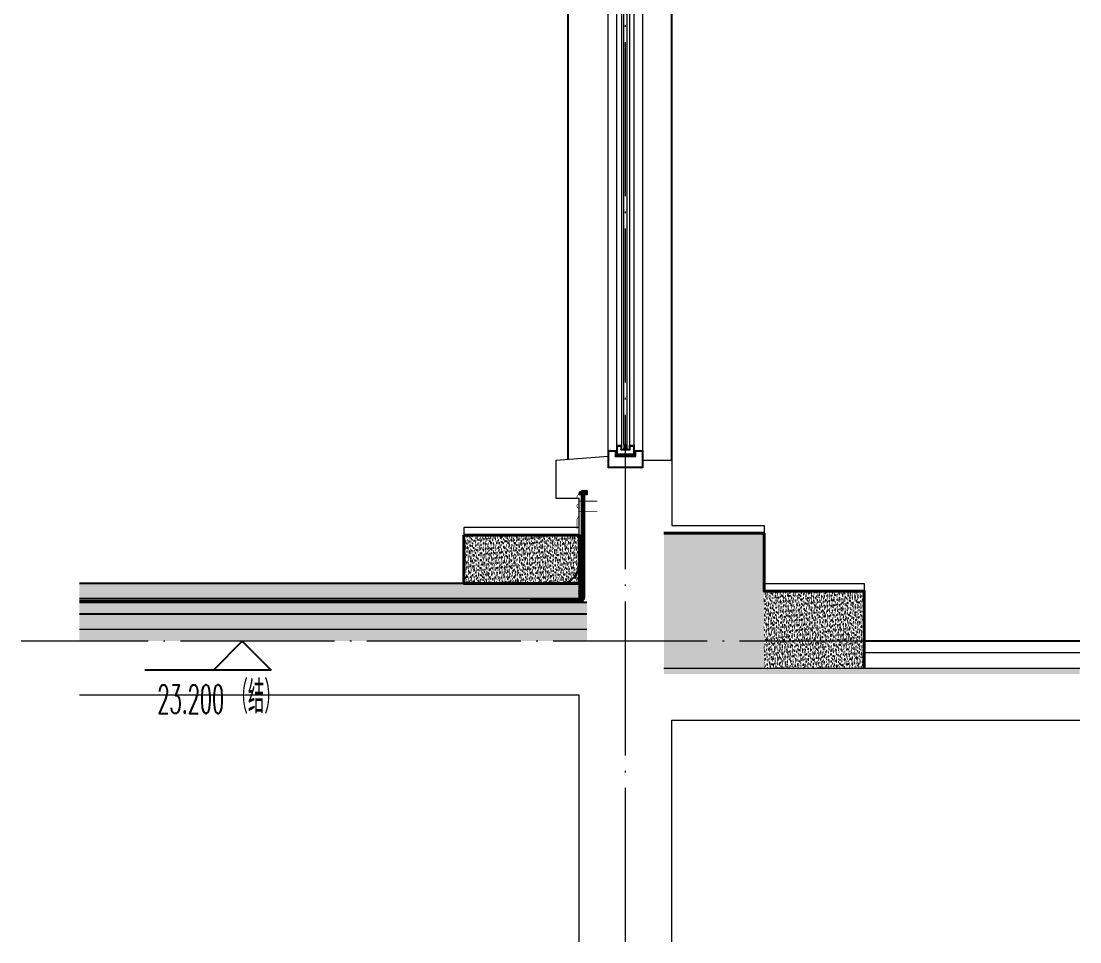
# Model space of a CAD drawing. Extents: x -518115 to 389031, y -209821 to 1628073.
# Drawn here: x 274355 to 277105, y -157481 to -155091 of the extents above; entities that cross this region are included whole.
import ezdxf

# ---------------------------------------------------------------- set-up
doc = ezdxf.new("R2010")
doc.units = 0
doc.header["$LTSCALE"] = 1000
doc.header["$MEASUREMENT"] = 0
doc.linetypes.add('DASH', pattern=[0.35, 0.25, -0.1])
doc.linetypes.add('DOTE', pattern=[2.4200000000000004, 2, -0.2, 0.02, -0.2])
for name, color, linetype in [('3-屋面构造层', 157, 'Continuous'), ('DIM_ELEV', 3, 'Continuous'), ('SURFACE', 6, 'Continuous'), ('看线', 251, 'Continuous'), ('立面-看线', 251, 'Continuous')]:
    doc.layers.add(name, color=color, linetype=linetype)
for name, color, linetype, lineweight in [('DOTE', 19, 'DOTE', 9), ('PUB_HATCH', 8, 'Continuous', 9), ('S_WINDOW', 144, 'Continuous', 15), ('WALL', 9, 'Continuous', 40), ('内粉刷', 37, 'Continuous', 9), ('细细', 250, 'Continuous', 0)]:
    doc.layers.add(name, color=color, linetype=linetype, lineweight=lineweight)
doc.styles.add('_TCH_DIM', font='SIMPLEX.shx', dxfattribs={"width": 0.7, "bigfont": 'GBCBIG.shx'})
pattern_1 = [(315.0000000000001, (-846711.4025467164, 49780.52956982583), (-1.767766952966368, -1.76776695296637), []), (315.0000000000001, (-846710.2240354163, 49780.52956982583), (-1.767766952966368, -1.76776695296637), [])]

# ---------------------------------------------------------------- blocks, each defined once
blk = doc.blocks.new('FGHFG4334GDFGDFFGGGGGGDFG4G')
at = {"layer": 'SURFACE', "const_width": 2.25}
for points in [[(46.50594613142312, -2.328306436538696e-10), (0, 0)], [(46.50594613142312, -27.64099938771687), (0, -27.64099938748404)]]:
    blk.add_lwpolyline(points, dxfattribs=at)
at = {"layer": 'SURFACE', "const_width": 1.5}
blk.add_lwpolyline([(46.50594613142312, 17.19615260045975, -0.9999999995343386), (46.50594613142312, 5.196152600459754), (46.50594613142312, -6.803847399540246, -0.9999999995343386), (46.50594613142312, -18.80384739954025), (46.50594613142312, -36.80384739954025), (52.50594613142312, -47.99999982025474), (52.50594613188878, -72.80384739907458)], format="xyb", dxfattribs=at)

msp = doc.modelspace()

# ---------------------------------------------------------------- hatches: boundary and pattern name
at = {"layer": '3-屋面构造层'}
h = msp.add_hatch(dxfattribs=at)
h.set_pattern_fill('隔热材料01', color=256, scale=7.692307726157686, style=0)
h.set_pattern_definition([(270, (-1703085.248150255, -1042599.795316618), (3.846153863078843, -7.065270026171597e-16), [0.3859807709292772, -3.460173092149565]), (270, (-1703088.129592576, -1042599.795316618), (3.846153863078843, -7.065270026171597e-16), [0.3859807709292772, -3.460173092149565]), (90, (-1703086.167150259, -1042602.405239706), (-3.846153863078843, 2.355090008723865e-16), [0.3859807709292772, -3.460173092149565]), (90, (-1703087.210611803, -1042602.405239706), (-3.846153863078843, 2.355090008723865e-16), [0.3859807709292772, -3.460173092149565]), (180, (-1703084.764861792, -1042603.023355094), (-4.710180017447732e-16, -3.846153863078842), [3.848019247702437, 0.001865384623593239]), (135, (-1703085.838496412, -1042602.830374323), (2.135044287520562e-16, 3.846144174701212), [0.32830769375241, -5.110980791721634]), (116.56505, (-1703082.224496396, -1042602.598220476), (8.679276333293947e-06, 3.846148741623309), [0.2157692317187194, -8.384500036895838]), (116.56505, (-1703086.070650259, -1042602.598220476), (8.679276333293947e-06, 3.846148741623309), [0.2157692317187194, -8.384500036895838]), (153.43495, (-1703081.606381009, -1042603.023355094), (-8.6792763309454e-06, 3.846148741623309), [0.431538463437446, -8.16873080517726]), (153.43495, (-1703085.452534872, -1042603.023355094), (-8.6792763309454e-06, 3.846148741623309), [0.431538463437446, -8.16873080517726]), (63.43495000000001, (-1703082.320996396, -1042602.019258935), (-8.67927633286694e-06, 3.846148741623309), [2.054923085965763, -6.545346182648943]), (63.43495000000001, (-1703086.167150259, -1042602.019258935), (-8.67927633286694e-06, 3.846148741623309), [2.054923085965763, -6.545346182648943]), (116.56505, (-1703081.401996392, -1042599.795316618), (8.679276333293947e-06, 3.846148741623309), [0.2157692317187194, -8.384500036895838]), (116.56505, (-1703085.248150255, -1042599.795316618), (8.679276333293947e-06, 3.846148741623309), [0.2157692317187194, -8.384500036895838]), (135, (-1703085.344650256, -1042599.602335848), (2.135044287520562e-16, 3.846144174701212), [0.32830769375241, -5.110980791721634]), (153.43495, (-1703081.73065024, -1042599.370182001), (-8.6792763309454e-06, 3.846148741623309), [0.431538463437446, -8.16873080517726]), (153.43495, (-1703085.576804103, -1042599.370182001), (-8.6792763309454e-06, 3.846148741623309), [0.431538463437446, -8.16873080517726]), (45, (-1703088.033092575, -1042599.602335848), (2.135044287520562e-16, 3.846144174701212), [0.3283076937524101, -5.110980791721635]), (63.43495000000001, (-1703084.283438713, -1042599.795316618), (-8.67927633286694e-06, 3.846148741623309), [0.215769231718723, -8.384500036895982]), (63.43495000000001, (-1703088.129592576, -1042599.795316618), (-8.67927633286694e-06, 3.846148741623309), [0.215769231718723, -8.384500036895982]), (26.56504999999998, (-1703083.954804096, -1042599.370182001), (8.67927633286694e-06, 3.846148741623309), [0.4315384634374462, -8.168730805177264]), (26.56504999999998, (-1703087.800957959, -1042599.370182001), (8.67927633286694e-06, 3.846148741623309), [0.4315384634374462, -8.168730805177264]), (116.56505, (-1703083.36445794, -1042602.019258935), (8.679276333293947e-06, 3.846148741623309), [2.054923085965727, -6.545346182648827]), (116.56505, (-1703087.210611803, -1042602.019258935), (8.679276333293947e-06, 3.846148741623309), [2.054923085965727, -6.545346182648827]), (45, (-1703087.539246419, -1042602.830374323), (2.135044287520562e-16, 3.846144174701212), [0.3283076937524101, -5.110980791721635]), (63.43495000000001, (-1703083.460938709, -1042602.598220476), (-8.67927633286694e-06, 3.846148741623309), [0.215769231718723, -8.384500036895982]), (63.43495000000001, (-1703087.307092572, -1042602.598220476), (-8.67927633286694e-06, 3.846148741623309), [0.215769231718723, -8.384500036895982]), (26.56504999999998, (-1703084.079073327, -1042603.023355094), (8.67927633286694e-06, 3.846148741623309), [0.4315384634374462, -8.168730805177264]), (26.56504999999998, (-1703087.92522719, -1042603.023355094), (8.67927633286694e-06, 3.846148741623309), [0.4315384634374462, -8.168730805177264])])
edge = h.paths.add_edge_path()
edge.add_arc((275814.0645553338, -156319.5210745028), 9.230769271389224, 90.00000000232131, 180.0000000023213, ccw=False)
edge.add_line((275814.0645553333, -156310.2903052314), (275824.8337861499, -156310.2903052309))
edge.add_line((275824.8337861499, -156310.2903052309), (275824.8337861503, -156319.5210745023))
edge.add_line((275824.8337861503, -156319.5210745024), (275804.8337860623, -156319.5210745032))
h = msp.add_hatch(dxfattribs=at)
h.set_pattern_fill('混凝土', color=256, scale=5, angle=-1.145762838157291, style=0)
h.set_pattern_definition([(48.85423716184272, (-1785846.732563939, -1086691.65599667), (35.79309909095693, -3.854096189547981), [3.75, -41.25]), (353.8542371618427, (-1785846.732563939, -1086691.65599667), (-6.184137843051141, 37.74081061115472), [3, -33]), (99.30563716184271, (-1785843.749805771, -1086691.977171122), (29.60898742232837, 33.88669106072903), [3.1870095, -35.0571056]), (45.0384371618427, (-1785846.532603927, -1086681.65799607), (53.18589730100116, -9.341323687111705), [5.625, -61.875]), (95.4898371618427, (-1785842.100446327, -1086682.436442492), (47.69771455917247, 47.76167945863907), [4.780514399999999, -52.58565]), (350.0384371618427, (-1785846.532603927, -1086681.65799607), (47.69767727589946, 47.76171671284821), [4.5, -49.5]), (19.85423716184271, (-1785841.58359363, -1086684.257476227), (29.43684693449651, -20.72370725831586), [3.75, -41.25]), (324.8542371618427, (-1785841.58359363, -1086684.257476227), (12.88833923098379, 36.00698624317217), [3, -33]), (70.30563716184272, (-1785839.130524151, -1086685.984453399), (42.32519773256788, 15.28324586336042), [3.187009499999981, -35.05710559999969]), (36.35423716184271, (-1785846.732563939, -1086691.65599667), (0.940698498801122, 16.62920732730076), [0, -32.59999999999999, 0, -33.5, 0, -33.125]), (6.354237161842708, (-1785846.732563939, -1086691.65599667), (13.5451798188694, 19.45362572053069), [0, -19.09999999999985, 0, -31.84999999999985, 0, -12.62499999999992]), (326.3542371618427, (-1785857.880334608, -1086691.433041257), (26.66323482308004, -1.661233809339271), [0, -12.5, 0, -39, 0, -51.75]), (316.3542371618427, (-1785862.879334908, -1086691.333061251), (29.25356332174018, 4.421178799928506), [0, -16.25, 0, -25.9, 0, -36.75])])
h.paths.add_polyline_path([(274506.5512022715, -156590.2903053806), (274506.5512022715, -156550.2903053806), (275804.8337874453, -156550.290305377), (275804.8337845135, -156590.290305377)])
h = msp.add_hatch(dxfattribs=at)
h.set_pattern_fill('隔热材料03', color=256, scale=12.5, style=0)
h.set_pattern_definition([(113.5779999999999, (-2203502.578170609, -668286.9269531623), (-0.008692621387955055, 6.269962076307432), [1.075, -0.5693124999999999, 2.837499999999999, -0.5693124999999999, 1.075, -0.6824999999999999]), (66.42000000000002, (-2203500.941108108, -668286.9269531623), (2.72778785077741, 6.042481274070449e-05), [1.075, -0.5693125, 2.840375, -0.5693125, 1.075, -0.6825]), (180, (-2203500.941108108, -668286.9269531623), (0, 6.25), [1.636625, -1.0910625]), (180, (-2203502.304983109, -668281.3019531623), (0, 6.25), [1.636625, -1.0910625]), (90, (-2203500.509420609, -668285.9378281625), (2.727749999999999, 1.670265153187096e-16), [0.5217499999999999, -5.728250000000001]), (90, (-2203501.873295609, -668282.8128281625), (2.727749999999999, 1.670265153187096e-16), [0.5217499999999999, -5.728250000000001]), (90, (-2203503.009420609, -668285.9378281625), (2.727749999999999, 1.670265153187096e-16), [0.5217499999999999, -5.728250000000001]), (90, (-2203504.373295609, -668282.8128281625), (2.727749999999999, 1.670265153187096e-16), [0.5217499999999999, -5.728250000000001])])
edge = h.paths.add_edge_path()
edge.add_line((275811.0837867217, -156550.2903056342), (275811.0837859794, -156586.2448526162))
edge.add_arc((275804.8337859794, -156586.2448524687), 6.250000000116417, -89.9999999966115, -1.3498428188540856e-06, ccw=False)
edge.add_line((275804.8337859794, -156592.494852469), (275804.8337859894, -156550.2903056327))
edge.add_line((275804.8337859897, -156550.2903056325), (275811.0837860807, -156550.2903056337))
h = msp.add_hatch(dxfattribs=at)
h.set_pattern_fill('焦渣矿渣', color=256, scale=4, angle=-1.145762838157291, style=0)
h.set_pattern_definition([(358.8542371618427, (-1785846.732563939, -1086681.65599667), (8.27546507245746, 13.69326162148875), [1.6, -14.4]), (298.8542371618427, (-1785846.732563939, -1086681.65599667), (15.99644496110448, -0.320132170134613), [1.6, -14.4]), (238.8542371618427, (-1785845.132883843, -1086681.687990272), (7.720979888647015, -14.01339379162337), [1.6, -14.4]), (268.8542371618427, (-1785840.333843555, -1086681.783971078), (15.8368329500859, -8.318336499028739), [2.4, -11.456]), (268.8542371618427, (-1785838.734163459, -1086681.81596468), (15.8368329500859, -8.318336499028739), [2.4, -11.456]), (268.8542371618427, (-1785837.134483363, -1086681.847958282), (15.8368329500859, -8.318336499028739), [2.4, -11.456])])
h.paths.add_polyline_path([(274506.5512022715, -156630.290305379), (274506.551202271, -156600.2900325685), (275824.8285361131, -156600.2900325648), (275824.8285331804, -156630.2903053753)])
h = msp.add_hatch(dxfattribs=at)
h.set_pattern_fill('加气混凝土', color=256, scale=5, style=0)
h.set_pattern_definition([(0, (-1785829.032563939, -1086709.95599667), (30, 60), [0, -60]), (0, (-1785864.132563939, -1086718.05599667), (30, 60), [0, -60]), (0, (-1785844.632563939, -1086718.65599667), (30, 60), [0, -60]), (0, (-1785823.332563939, -1086700.95599667), (30, 60), [0, -60]), (0, (-1785848.232563939, -1086721.65599667), (30, 60), [0, -60]), (0, (-1785817.332563939, -1086663.15599667), (30, 60), [0, -60]), (0, (-1785835.632563939, -1086667.95599667), (30, 60), [0, -60]), (0, (-1785826.032563939, -1086675.45599667), (30, 60), [0, -60]), (0, (-1785874.932563939, -1086676.65599667), (30, 60), [0, -60]), (0, (-1785845.532563939, -1086679.35599667), (30, 60), [0, -60]), (0, (-1785856.932563939, -1086694.65599667), (30, 60), [0, -60]), (0, (-1785856.332563939, -1086717.15599667), (30, 60), [0, -60]), (0, (-1785833.832563939, -1086719.55599667), (30, 60), [0, -60]), (0, (-1785817.332563939, -1086693.15599667), (30, 60), [0, -60]), (0, (-1785873.432563939, -1086702.45599667), (30, 60), [0, -60]), (0, (-1785868.332563939, -1086692.25599667), (30, 60), [0, -60]), (0, (-1785844.932563939, -1086696.45599667), (30, 60), [0, -60]), (0, (-1785853.332563939, -1086705.15599667), (30, 60), [0, -60]), (0, (-1785858.132563939, -1086685.35599667), (30, 60), [0, -60]), (0, (-1785850.632563939, -1086662.85599667), (30, 60), [0, -60]), (0, (-1785871.032563939, -1086715.05599667), (30, 60), [0, -60]), (0, (-1785838.032563939, -1086675.15599667), (30, 60), [0, -60]), (0, (-1785865.932563939, -1086674.25599667), (30, 60), [0, -60]), (0, (-1785870.732563939, -1086666.45599667), (30, 60), [0, -60]), (130.601294, (-1785821.018278139, -1086681.94171107), (-149.9999983430985, 180.0000007869767), [2.6341554, -1103.7111]), (18.4349488, (-1785825.303992339, -1086680.79885387), (149.999999446807, 59.99999955732223), [2.710524, -376.76279]), (90, (-1785825.303992339, -1086683.37028227), (30, 60), [2.5714284, -117.428565]), (161.565051, (-1785822.732563939, -1086684.22742547), (-150.0000007552608, 59.99999552724113), [2.710524, -376.76279]), (53.1301023, (-1785822.732563939, -1086684.22742547), (30.00000005671201, 59.99999997164399), [2.857143, -297.14285]), (135, (-1785820.446849539, -1086714.79884867), (-30.00000362661431, 59.99999593952013), [2.424366, -167.28126]), (45, (-1785823.875421139, -1086714.79884867), (29.9999998082377, 59.99999975789676), [2.424366, -167.28126]), (135, (-1785822.161135339, -1086716.51313867), (-30.00000362661431, 59.99999593952013), [2.424366, -167.28126]), (45, (-1785822.161135339, -1086716.51313867), (29.9999998082377, 59.99999975789676), [2.424366, -167.28126]), (116.565051, (-1785849.303989939, -1086674.51313927), (-5.219298673253547e-06, 119.9999967353521), [3.194382599999981, -63.8876499999997]), (180, (-1785850.732559939, -1086671.65599687), (-29.99999999999999, 60), [3.4285716, -56.571425]), (63.43494880000001, (-1785855.589703939, -1086674.51313927), (2.716145353076627e-07, 119.9999994186336), [3.1943826, -63.88765]), (116.565051, (-1785854.161133939, -1086677.37028227), (-5.219298673253547e-06, 119.9999967353521), [3.194382599999981, -63.8876499999997]), (0, (-1785854.161133939, -1086677.37028227), (30, 60), [3.4285716, -56.571425]), (63.43494880000001, (-1785850.732559939, -1086677.37028227), (2.716145353076627e-07, 119.9999994186336), [3.1943826, -63.88765]), (107.102728, (-1785826.732564139, -1086694.79885067), (-89.99999655924546, 300.0000004840144), [3.8861346, -1628.29025]), (143.972626, (-1785827.875421339, -1086691.08456807), (-569.999992773809, 419.9999995246334), [3.8861346, -812.202]), (180, (-1785831.018278339, -1086688.79885367), (-29.99999999999999, 60), [3.7142856, -56.28571]), (36.02737329999999, (-1785837.875420939, -1086691.08456807), (569.9999957876589, 419.9999954722194), [3.886134599999981, -812.2019999999952]), (71.5650511, (-1785839.018278139, -1086694.51313667), (90.00000046203284, 299.999999483479), [3.6140316, -375.85928]), (107.102728, (-1785837.875420939, -1086698.22742467), (-89.99999655924546, 300.0000004840144), [3.8861346, -1628.29025]), (143.972626, (-1785834.732563939, -1086700.51313667), (-569.999992773809, 419.9999995246334), [3.8861346, -812.202]), (0, (-1785834.732563939, -1086700.51313667), (30, 60), [3.7142856, -56.28571]), (36.02737329999999, (-1785831.018278339, -1086700.51313667), (569.9999957876589, 419.9999954722194), [3.886134599999981, -812.2019999999952]), (71.5650511, (-1785827.875421339, -1086698.22742467), (90.00000046203284, 299.999999483479), [3.6140316, -375.85928]), (150.255118, (-1785826.161135539, -1086666.79885407), (-90.00000021301362, 59.99999925650194), [2.303502, -481.43196]), (90, (-1785828.161135339, -1086667.94171067), (30, 60), [2.2857144, -117.714275]), (29.7448813, (-1785828.161135339, -1086667.94171067), (90.00000005300183, 59.99999971978212), [2.303502, -481.43196]), (116.565051, (-1785840.161135339, -1086709.37028267), (-5.219298673253547e-06, 119.9999967353521), [3.194382599999981, -63.8876499999997]), (168.690067, (-1785841.589706539, -1086706.51313667), (-270.00000020031, 59.99999849441089), [2.9137254, -608.96855]), (41.18592510000001, (-1785846.732563939, -1086707.94170667), (749.9999954558657, 659.9999942288417), [3.0371844, -1272.5802]), (90, (-1785846.732563939, -1086710.79885267), (30, 60), [2.857143, -117.14285]), (138.814074, (-1785844.446849539, -1086712.79885067), (-749.9999866690214, 660.0000042036299), [3.0371844, -1272.5802]), (16.6992442, (-1785844.446849539, -1086712.79885067), (989.999992551639, 299.9999968578065), [2.982945, -1249.85375]), (60.9453959, (-1785841.589706539, -1086711.94170867), (29.99999992038756, 59.99999946927048), [2.9416086, -1232.53395]), (109.983106, (-1785865.303991939, -1086684.22742547), (-150.0000005649931, 419.9999988885021), [3.344200199999981, -1401.21974999999]), (155.556045, (-1785866.446847939, -1086681.08456787), (-390.0000014866058, 179.9999962602965), [3.4522986, -1446.51315]), (24.4439547, (-1785872.732561939, -1086681.08456787), (390.0000001945477, 179.9999991342401), [3.4522986, -1446.51315]), (70.01689340000001, (-1785873.875417939, -1086684.22742547), (150.0000004522143, 419.9999989580724), [3.3442002, -1401.21975]), (109.983106, (-1785872.732561939, -1086687.37028247), (-150.0000005649931, 419.9999988885021), [3.344200199999981, -1401.21974999999]), (160.016893, (-1785869.589701939, -1086688.51313967), (-150.0000000881629, 59.99999726666744), [3.3442002, -698.93775]), (19.9831065, (-1785869.589701939, -1086688.51313967), (149.9999991764409, 59.99999990480279), [3.3442002, -698.93775]), (70.01689340000001, (-1785866.446847939, -1086687.37028247), (150.0000004522143, 419.9999989580724), [3.3442002, -1401.21975]), (122.005383, (-1785843.018278339, -1086689.65599687), (-30.000004026147, 59.99999693707862), [2.6954232, -563.3434000000001]), (18.4349488, (-1785847.018277939, -1086688.22742507), (149.999999446807, 59.99999955732223), [2.710524, -376.76279]), (90, (-1785847.018277939, -1086690.79885407), (30, 60), [2.5714284, -117.428565]), (161.565051, (-1785844.446849539, -1086691.65599667), (-150.0000007552608, 59.99999552724113), [2.710524, -376.76279]), (54.46232220000002, (-1785844.446849539, -1086691.65599667), (209.9999996957259, 299.9999995506066), [2.457807, -1029.82115]), (116.565051, (-1785860.446847939, -1086704.22742467), (-5.219298673253547e-06, 119.9999967353521), [3.194382599999981, -63.8876499999997]), (180, (-1785861.875417939, -1086701.37027867), (-29.99999999999999, 60), [3.142857, -56.85714]), (59.0362434, (-1785866.732561939, -1086704.22742467), (30.00000009765315, 59.99999970877774), [3.331972799999981, -696.382199999995]), (120.963756, (-1785865.018277939, -1086707.08456467), (-30.00000409979644, 59.99999724465997), [3.3319728, -696.3821999999999]), (0, (-1785865.018277939, -1086707.08456467), (30, 60), [3.142857, -56.85714]), (63.43494880000001, (-1785861.875417939, -1086707.08456467), (2.716145353076627e-07, 119.9999994186336), [3.1943826, -63.88765])])
h.paths.add_polyline_path([(275824.8337859957, -156700.2903053457), (274506.5512022719, -156700.2905796093), (274506.551202271, -156670.2903067988), (275824.8337874612, -156670.2901455035)])
at = {"layer": '立面-看线'}
h = msp.add_hatch(dxfattribs=at)
h.set_pattern_fill('碎沙', color=256, scale=4)
h.set_pattern_definition([(37.50000000000001, (-525548.4060652945, -541862.242816393), (-0.32000625919681, 9.788264746586847), [0, -7.7216, 0, -8.636000000000001, 0, -8.255]), (7.499999999999999, (-525548.4060652945, -541862.242816393), (8.990465662760052, 14.33650201136708), [0, -4.1656, 0, -6.9596, 0, -2.667]), (327.5, (-525554.6544652946, -541862.242816393), (15.81984740482916, 0.028743693570914), [0, -2.54, 0, -9.144, 0, -11.938]), (317.5, (-525554.6544652946, -541862.242816393), (15.27112904944595, 4.458586465144325), [0, -1.27, 0, -5.9944, 0, -6.858])])
h.paths.add_polyline_path([(275804.8337861089, -156550.2903056339), (275804.8338864933, -156425.2814268999), (275504.8338363258, -156425.2814267489), (275504.833735892, -156550.2903055303)])
h = msp.add_hatch(dxfattribs=at)
h.set_pattern_fill('碎沙', color=256, scale=4)
h.set_pattern_definition([(37.50000000000001, (-525108.4060654137, -541784.5761501221), (-0.32000625919681, 9.788264746586847), [0, -7.7216, 0, -8.636000000000001, 0, -8.255]), (7.499999999999999, (-525108.4060654137, -541784.5761501221), (8.990465662760052, 14.33650201136708), [0, -4.1656, 0, -6.9596, 0, -2.667]), (327.5, (-525114.6544654138, -541784.5761501221), (15.81984740482916, 0.028743693570914), [0, -2.54, 0, -9.144, 0, -11.938]), (317.5, (-525114.6544654138, -541784.5761501221), (15.27112904944595, 4.458586465144325), [0, -1.27, 0, -5.9944, 0, -6.858])])
edge = h.paths.add_edge_path()
edge.add_line((276284.833735804, -156770.2902433425), (276284.8338110569, -156420.2903051345))
edge.add_line((276284.8338110567, -156420.2903051345), (276024.8337609234, -156420.2903048324))
edge.add_line((276024.8337859901, -156425.2903049834), (276024.8337358, -156750.2903052632))
edge.add_line((276024.8337358016, -156770.2902433106), (276284.0599143784, -156770.2902433425))
h = msp.add_hatch(dxfattribs=at)
h.set_pattern_fill('碎沙', color=256, scale=4)
h.set_pattern_definition([(37.50000000000001, (-524768.4060654137, -542023.909481814), (-0.32000625919681, 9.788264746586847), [0, -7.7216, 0, -8.636000000000001, 0, -8.255]), (7.499999999999999, (-524768.4060654137, -542023.909481814), (8.990465662760052, 14.33650201136708), [0, -4.1656, 0, -6.9596, 0, -2.667]), (327.5, (-524774.6544654138, -542023.909481814), (15.81984740482916, 0.028743693570914), [0, -2.54, 0, -9.144, 0, -11.938]), (317.5, (-524774.6544654138, -542023.909481814), (15.27112904944595, 4.458586465144325), [0, -1.27, 0, -5.9944, 0, -6.858])])
h.paths.add_polyline_path([(276544.8337859997, -156770.2902433227), (276544.833798519, -156570.2903049825), (276284.8337859901, -156570.2903049833), (276284.8336856294, -156770.2902432852)])
h = msp.add_hatch(dxfattribs=at)
h.set_pattern_fill('HONEY', color=256, scale=7)
h.set_pattern_definition([(0, (-2502748.006377894, -1458223.922701415), (16.66875, 9.623705), [11.1125, -22.225]), (120, (-2502748.006377894, -1458223.922701415), (-16.66874800852732, 9.623708449331868), [11.11249999999994, -22.22499999999988]), (59.99999999999999, (-2502748.006377894, -1458223.922701415), (1.991472681428519e-06, 19.24741344933186), [-22.225, 11.1125])])
h.paths.add_polyline_path([(275824.8337859939, -156670.2904182778), (274506.5512037388, -156670.2905796093), (274506.5512008037, -156630.2902392877), (275824.8337845252, -156630.2900779561)])
h = msp.add_hatch(dxfattribs=at)
h.set_pattern_fill('HONEY', color=256, scale=7)
h.set_pattern_definition([(0, (-525324.4353529962, -542147.2427031014), (16.66875, 9.623705), [11.1125, -22.225]), (120, (-525324.4353529962, -542147.2427031014), (-16.66874800852732, 9.623708449331868), [11.11249999999997, -22.22499999999994]), (59.99999999999999, (-525324.4353529962, -542147.2427031014), (1.991472681428519e-06, 19.24741344933186), [-22.225, 11.1125])])
h.paths.add_polyline_path([(277104.8352393274, -156785.2902433813), (277104.8352428466, -156770.2902433101), (276024.8337858653, -156770.2902433622), (276024.8337858653, -156785.2902433814)])
at = {"layer": '细细'}
h = msp.add_hatch(dxfattribs=at)
h.set_pattern_fill('金属', color=256, angle=1.272221872585407e-14, style=0)
h.set_pattern_definition(pattern_1)
h.paths.add_polyline_path([(275902.333786005, -156216.7916264361), (275902.333786005, -156191.7916264361), (275914.333786005, -156191.7916264361), (275914.333786005, -156201.7916264361), (275935.333786005, -156201.7916264361), (275935.333786005, -156191.7916264361), (275947.333786005, -156191.7916264361), (275947.333786005, -156216.7916264361)])
h.paths.add_polyline_path([(275945.333786005, -156214.7916264361), (275945.333786005, -156193.7916264361), (275937.333786005, -156193.7916264361), (275937.333786005, -156203.7916264361), (275912.333786005, -156203.7916264361), (275912.333786005, -156193.7916264361), (275904.333786005, -156193.7916264361), (275904.333786005, -156214.7916264361)], flags=16)
h = msp.add_hatch(color=256, dxfattribs=at)
edge = h.paths.add_edge_path()
edge.add_line((275929.333786005, -156201.7916264361), (275929.333786005, -156189.7916264361))
edge.add_arc((275924.833786005, -156181.4976012402), 9.436146138645508, 241.5175465491522, 298.48245345084774, ccw=False)
edge.add_line((275920.333786005, -156189.7916264361), (275920.333786005, -156201.7916264361))
edge.add_arc((275924.833786005, -156210.085651632), 9.436146138645508, 61.5175465491522, 118.4824534508478, ccw=False)
h = msp.add_hatch(dxfattribs=at)
h.set_pattern_fill('金属', color=256, angle=1.272221872585407e-14, style=0)
h.set_pattern_definition(pattern_1)
h.paths.add_polyline_path([(275969.833786005, -156205.2903053492), (275949.833786005, -156205.2903053492), (275949.833786005, -156218.7916264361), (275899.833786005, -156218.7916264361), (275899.833786005, -156205.2903053492), (275879.833786005, -156205.2903053492), (275879.833786005, -156250.2903053492), (275969.833786005, -156250.2903053492)])
h.paths.add_polyline_path([(275951.833786005, -156220.7916264361), (275951.833786005, -156207.2903053492), (275967.833786005, -156207.2903053492), (275967.833786005, -156248.2903053492), (275881.833786005, -156248.2903053492), (275881.833786005, -156207.2903053492), (275897.833786005, -156207.2903053492), (275897.833786005, -156220.7916264361)], flags=16)

# ---------------------------------------------------------------- linework, layer by layer
at = {"layer": '3-屋面构造层'}
for p, q in [((275811.0837868251, -156550.2903056342), (274506.551202271, -156550.29030561)), ((275804.8337859794, -156550.2903056325), (275804.8337859794, -156592.494852469)), ((275804.8450993289, -156590.290305376), (274506.551202271, -156590.2903053788)), ((275824.8285346463, -156600.2900208441), (274506.551202271, -156600.2900497803)), ((275824.8285346477, -156630.2900208441), (274506.551202271, -156630.2900497803))]:
    msp.add_line(p, q, dxfattribs=at)
at = {"layer": '3-屋面构造层', "color": 251, "linetype": 'DASH', "ltscale": 0.05, "true_color": 0x636466, "const_width": 2.5}
for points in [[(275689.8339564892, -156593.7448524735), (275804.8337859799, -156593.744852469, 0.4142135554582916), (275812.3337859794, -156586.2448526457), (275812.3337878127, -156319.5210743995)], [(275689.8339564892, -156597.4948524735), (275804.8337859799, -156597.494852469, 0.4142135554582514), (275816.0837859794, -156586.2448527339), (275816.0837878127, -156319.5210744877)]]:
    msp.add_lwpolyline(points, format="xyb", dxfattribs=at)
at = {"layer": '3-屋面构造层', "color": 251, "true_color": 0x636466}
for points in [[(275689.8339564892, -156594.9948524735), (275804.8337859799, -156594.994852469, 0.4142135554582744), (275813.5837859794, -156586.244852675), (275813.5837878127, -156319.5210744288)], [(275689.8339564892, -156592.4948524735), (275804.8337859794, -156592.494852469, 0.4142135554583157), (275811.0837859794, -156586.2448526161), (275811.0837878127, -156319.5210743699)], [(275689.8339564892, -156596.2448524735), (275804.8337859799, -156596.244852469, 0.4142135554582615), (275814.8337859794, -156586.2448527045), (275814.8337878127, -156319.5210744582), (275817.3337878127, -156319.5210745173), (275817.3337859794, -156586.2448527634, -0.4142135554609713), (275804.8337859799, -156598.744852469), (275689.8339564897, -156598.7448524735)]]:
    msp.add_lwpolyline(points, format="xyb", dxfattribs=at)
at = {"layer": '3-屋面构造层', "ltscale": 0.8}
msp.add_lwpolyline([(275804.8337860623, -156319.521074503, -0.4142135623730951), (275814.0645553333, -156310.2903052311), (275824.8337861499, -156310.2903052308), (275824.8337861503, -156319.5210745022), (275804.8337860623, -156319.521074503)], format="xyb", dxfattribs=at)
at = {"layer": '3-屋面构造层', "color": 251, "linetype": 'DASH', "ltscale": 0.05, "true_color": 0x636466, "const_width": 2.5}
for points in [[(275675.9354850858, -156597.4948524741), (274506.551202271, -156597.494852476)], [(275689.8339564892, -156593.7448524735), (275675.9354850858, -156597.4948524741)]]:
    msp.add_lwpolyline(points, dxfattribs=at)
at = {"layer": '3-屋面构造层', "color": 251, "true_color": 0x636466}
for points in [[(275675.9354850858, -156596.2448524741), (274506.551202271, -156596.244852476)], [(274506.551202271, -156598.744852476), (275675.9354850863, -156598.7448524741)], [(275689.2748090414, -156592.6268837211), (275675.376337638, -156596.3768837218)], [(275676.4946325341, -156598.6128212264), (275690.3931039375, -156594.8628212259)]]:
    msp.add_lwpolyline(points, dxfattribs=at)
at = {"layer": '3-屋面构造层'}
msp.add_arc((275754.8337859128, -156500.2903056209), 49.99999999976717, 270, 359.9999986426333, dxfattribs=at)
at = {"layer": 'DIM_ELEV', "color": 3}
for p, q in [((274929.674447168, -156700.2903053639), (274854.674447168, -156775.2903053639)), ((274929.674447168, -156700.2903053639), (275004.674447168, -156775.2903053639)), ((275004.674447168, -156775.2903053639), (274676.674447168, -156775.2903053639))]:
    msp.add_line(p, q, dxfattribs=at)
at = {"layer": 'DOTE', "linetype": 'DOTE', "ltscale": 0.2}
for p, q in [((275924.833786005, -157481.0508965528), (275924.8349311188, -152700.2903051298)), ((277104.8350526298, -156700.2903053466), (274355.3590886084, -156700.2903053464))]:
    msp.add_line(p, q, dxfattribs=at)
at = {"layer": 'PUB_HATCH', "color": 215, "true_color": 0xa953a0}
msp.add_line((276024.8337858653, -156770.2902433623), (277104.8352428466, -156770.2902432801), dxfattribs=at)
at = {"layer": 'S_WINDOW'}
for p, q in [((275879.833786005, -156205.2903053492), (275879.833786005, -154095.2903053492)), ((275969.833786005, -156205.2903053492), (275969.833786005, -154095.2903053492)), ((275902.333786005, -156191.7916264361), (275902.333786005, -154108.7889842623)), ((275947.333786005, -156191.7916264361), (275947.333786005, -154108.7889842623))]:
    msp.add_line(p, q, dxfattribs=at)
for points in [[(275902.333786005, -156216.7916264361), (275902.333786005, -156191.7916264361), (275914.333786005, -156191.7916264361), (275914.333786005, -156201.7916264361), (275935.333786005, -156201.7916264361), (275935.333786005, -156191.7916264361), (275947.333786005, -156191.7916264361), (275947.333786005, -156216.7916264361)], [(275904.333786005, -156214.7916264361), (275904.333786005, -156193.7916264361), (275912.333786005, -156193.7916264361), (275912.333786005, -156203.7916264361), (275937.333786005, -156203.7916264361), (275937.333786005, -156193.7916264361), (275945.333786005, -156193.7916264361), (275945.333786005, -156214.7916264361)], [(275879.833786005, -156250.2903053492), (275879.833786005, -156205.2903053492), (275899.833786005, -156205.2903053492), (275899.833786005, -156218.7916264361), (275949.833786005, -156218.7916264361), (275949.833786005, -156205.2903053492), (275969.833786005, -156205.2903053492), (275969.833786005, -156250.2903053492)], [(275881.833786005, -156248.2903053492), (275881.833786005, -156207.2903053492), (275897.833786005, -156207.2903053492), (275897.833786005, -156220.7916264361), (275951.833786005, -156220.7916264361), (275951.833786005, -156207.2903053492), (275967.833786005, -156207.2903053492), (275967.833786005, -156248.2903053492)]]:
    msp.add_lwpolyline(points, close=True, dxfattribs=at)
at = {"layer": 'WALL'}
msp.add_lwpolyline([(275504.8337861089, -156425.2814267489), (275804.8337861089, -156425.2814267489), (275804.8337861089, -156550.2903056259), (275504.8337861089, -156550.2903056259)], close=True, dxfattribs=at)
msp.add_lwpolyline([(276024.8337859901, -156420.2903049834), (276284.8337859901, -156420.2903049834), (276284.8337859901, -156570.2903049833), (276544.8337859892, -156570.2903049833), (276544.8337860036, -156770.2902433227)], dxfattribs=at)
at = {"layer": '内粉刷'}
msp.add_line((275824.8337859939, -156670.2901490716), (274506.551202271, -156670.2901654885), dxfattribs=at)
for points in [[(275804.8337860404, -156550.2903056339), (275804.833786141, -156330.290305267), (275744.8337859422, -156330.2903054122), (275744.8337861401, -156230.2903053362), (275879.833786005, -156220.2903056438)], [(275969.833786005, -156230.2903058225), (276044.8337859901, -156230.2903059713), (276044.8337859901, -156400.2903049834)], [(275804.8337861182, -156405.2814268949), (275504.8337861089, -156405.2814267489), (275504.8337861089, -156550.2903056273)], [(276044.8337859901, -156400.2903049834), (276284.8337859901, -156400.2903049834), (276284.8337859901, -156550.2903049833), (276544.8337859892, -156550.2903049833), (276544.7640355857, -156730.2902433646)], [(277104.8352522313, -156730.2902433852), (276544.8337859957, -156730.2902433646)], [(275804.8799353977, -157481.0508965528), (275804.8799353613, -156840.2903053225), (274506.5512022701, -156840.2903053471)], [(276044.8337840094, -157481.0508965532), (276044.8337840427, -156905.2903052584), (277104.8350526275, -156905.2903052832)]]:
    msp.add_lwpolyline(points, dxfattribs=at)
at = {"layer": '看线'}
for p, q in [((276044.8337859901, -156230.2903059713), (276044.8209675447, -154070.2902716617)), ((275774.8352923727, -154105.2901044922), (275774.8352923727, -156227.0644018047))]:
    msp.add_line(p, q, dxfattribs=at)
at = {"layer": '看线', "color": 32}
msp.add_lwpolyline([(277104.8352592684, -156700.2973663217), (276544.7713826484, -156700.5127311655)], dxfattribs=at)
at = {"layer": '细细'}
for points in [[(275920.333786005, -156189.7916264361), (275920.333786005, -154098.7889842623)], [(275929.333786005, -156189.7916264361), (275929.333786005, -154098.7889842623)], [(275914.333786005, -154108.7889842623), (275914.333786005, -156191.7916264361)], [(275935.333786005, -154108.7889842623), (275935.333786005, -156191.7916264361)]]:
    msp.add_lwpolyline(points, dxfattribs=at)
msp.add_lwpolyline([(275929.333786005, -156201.7916264361), (275929.333786005, -156189.7916264361, -0.2538046539481282), (275920.333786005, -156189.7916264361), (275920.333786005, -156201.7916264361, -0.2538046539481283)], format="xyb", close=True, dxfattribs=at)

# ---------------------------------------------------------------- block references
at = {"layer": '3-屋面构造层', "color": 1, "xscale": -1}
msp.add_blockref('FGHFG4334GDFGDFFGGGGGGDFG4G', (275851.3397321686, -156336.7172269653), dxfattribs=at)

# ---------------------------------------------------------------- texts
at = {"layer": 'DIM_ELEV', "color": 7, "style": '_TCH_DIM'}
for s, height, width, p in [('（结）', 84.39716312056737, 0.7, (274901.7325232695, -156887.8153053639)), ('23.200', 74.375, 0.4941176470588236, (274709.2325232695, -156887.8153053639))]:
    msp.add_text(s, height=height, dxfattribs=dict(at, width=width)).set_placement(p)

doc.saveas('drawing.dxf')
